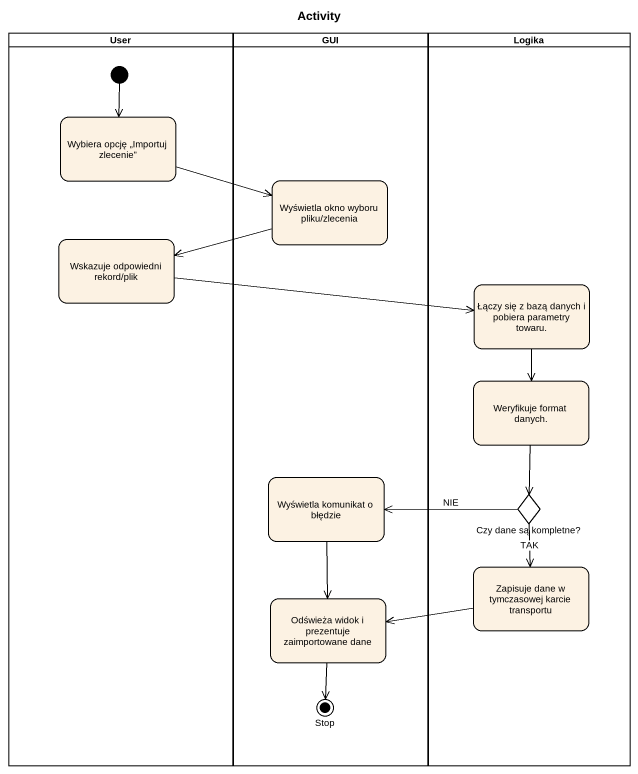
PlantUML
@startuml
title Activity
hide empty description
state User <<partition>> {
  state "Wybiera opcję „Importuj zlecenie”" as Wybiera_opcję_Importuj
  state "Wskazuje odpowiedni rekord/plik" as Wskazuje_odpowiedni_rekord
  [*] --> Wybiera_opcję_Importuj
}
state GUI <<partition>> {
  state "Wyświetla okno wyboru pliku/zlecenia" as Wyświetla_okno_wyboru_pliku
  state "Wyświetla komunikat o błędzie" as Wyświetla_komunikat_o
  state "Odświeża widok i prezentuje zaimportowane dane" as Odświeża_widok_i_prezentuje
  state "Stop" as Stop_ <<end>>
}
state Logika <<partition>> {
  state "Łączy się z bazą danych i pobiera parametry towaru." as Łączy_się_z_bazą_danych_i
  state "Weryfikuje format danych." as Weryfikuje_format_danych
  state "Czy dane są kompletne?" as Czy_dane_są_kompletne <<choice>>
  state "Zapisuje dane w tymczasowej karcie transportu" as Zapisuje_dane_w_tymczasowej
}
Wybiera_opcję_Importuj -right-> Wyświetla_okno_wyboru_pliku
Wyświetla_okno_wyboru_pliku -left-> Wskazuje_odpowiedni_rekord
Wskazuje_odpowiedni_rekord -right-> Łączy_się_z_bazą_danych_i
Łączy_się_z_bazą_danych_i --> Weryfikuje_format_danych
Weryfikuje_format_danych --> Czy_dane_są_kompletne
Wyświetla_komunikat_o --> Odświeża_widok_i_prezentuje
Czy_dane_są_kompletne -left-> Wyświetla_komunikat_o : NIE
Czy_dane_są_kompletne --> Zapisuje_dane_w_tymczasowej : TAK
Zapisuje_dane_w_tymczasowej -left-> Odświeża_widok_i_prezentuje
Odświeża_widok_i_prezentuje --> Stop_
@enduml
